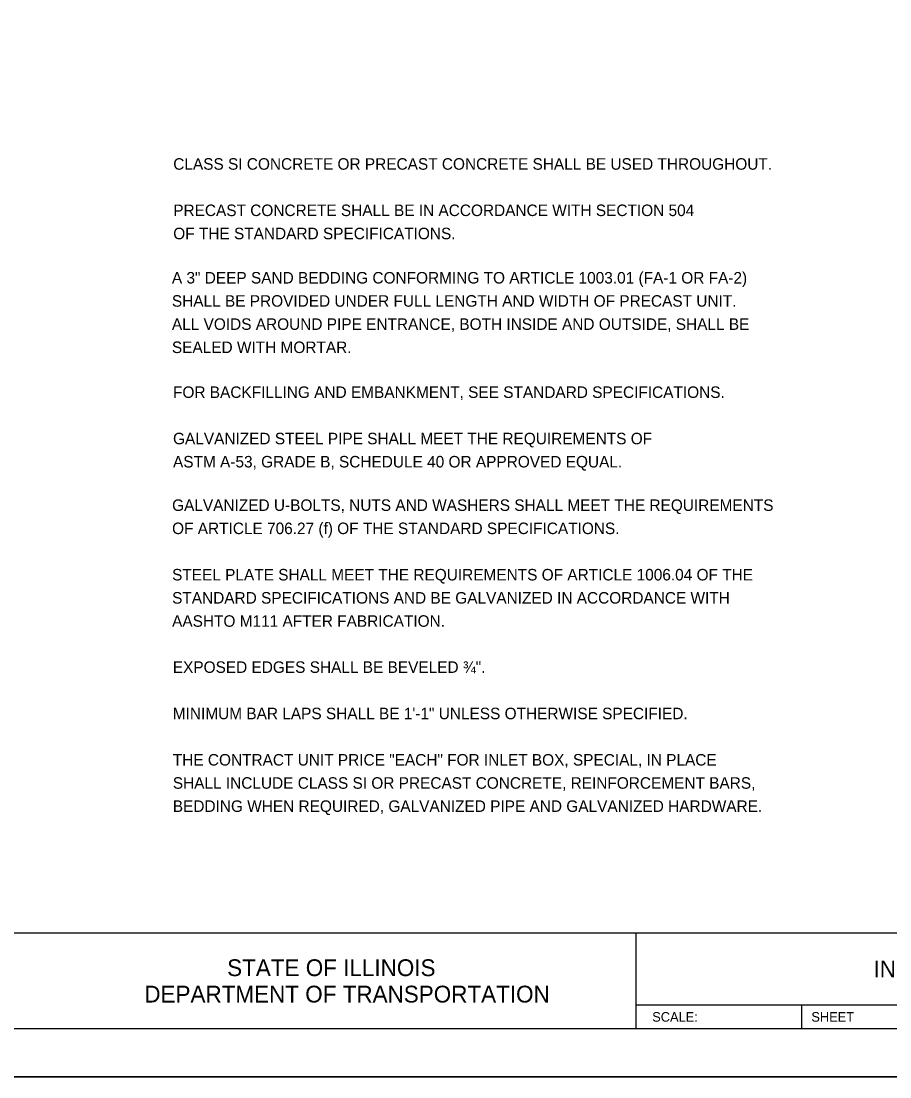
# Model space of a CAD drawing. Extents: x 2133490 to 2172050, y 2138301 to 2145980.
# Drawn here: x 2139308 to 2139761, y 2141438 to 2141988 of the extents above; entities that cross this region are included whole.
import ezdxf

# ---------------------------------------------------------------- set-up
doc = ezdxf.new("R2010")
doc.units = 0
for name, color, linetype in [('HS_Dimensions_and_Text', 7, 'Continuous'), ('ROW_Pr_Notes', 7, 'Continuous'), ('SH_General_Details', 7, 'Continuous'), ('SH_Printer_Plotting_Border', 7, 'Continuous')]:
    doc.layers.add(name, color=color, linetype=linetype)

msp = doc.modelspace()

# ---------------------------------------------------------------- linework, layer by layer
at = {"layer": 'SH_General_Details'}
for p, q in [((2138689.66, 2141512.58), (2140264.66, 2141512.58)), ((2139628.37, 2141512.58), (2139628.37, 2141462.58)), ((2139628.37, 2141475.08), (2140013.37, 2141475.08)), ((2139714.66, 2141475.08), (2139714.66, 2141462.58)), ((2140289.66, 2141437.58), (2138589.66, 2141437.58))]:
    msp.add_line(p, q, dxfattribs=at)
msp.add_lwpolyline([(2138689.66, 2142512.58), (2140264.66, 2142512.58), (2140264.66, 2141462.58), (2138689.66, 2141462.58)], close=True, dxfattribs=at)
at = {"layer": 'SH_Printer_Plotting_Border'}
msp.add_lwpolyline([(2138589.66, 2141437.58), (2140289.66, 2141437.58), (2140289.66, 2142537.58), (2138589.66, 2142537.58)], close=True, dxfattribs=at)

# ---------------------------------------------------------------- texts
at = {"layer": 'HS_Dimensions_and_Text'}
for s, p in [('A 3" DEEP SAND BEDDING CONFORMING TO ARTICLE 1003.01 (FA-1 OR FA-2)', (2139386.52, 2141850.88)), ('SHALL BE PROVIDED UNDER FULL LENGTH AND WIDTH OF PRECAST UNIT.', (2139386.52, 2141838.81)), ('ALL VOIDS AROUND PIPE ENTRANCE, BOTH INSIDE AND OUTSIDE, SHALL BE', (2139386.52, 2141826.74)), ('SEALED WITH MORTAR.', (2139386.52, 2141814.67)), ('EXPOSED EDGES SHALL BE BEVELED ¾".', (2139386.99, 2141648.05)), ('MINIMUM BAR LAPS SHALL BE 1\'-1" UNLESS OTHERWISE SPECIFIED.', (2139386.99, 2141623.9)), ('THE CONTRACT UNIT PRICE "EACH" FOR INLET BOX, SPECIAL, IN PLACE', (2139386.99, 2141599.76)), ('SHALL INCLUDE CLASS SI OR PRECAST CONCRETE, REINFORCEMENT BARS,', (2139386.99, 2141587.69)), ('BEDDING WHEN REQUIRED, GALVANIZED PIPE AND GALVANIZED HARDWARE.', (2139386.99, 2141575.62))]:
    msp.add_text(s, height=6, dxfattribs=at).set_placement(p)
at = {"layer": 'ROW_Pr_Notes'}
for s, p in [('CLASS SI CONCRETE OR PRECAST CONCRETE SHALL BE USED THROUGHOUT.', (2139387.22, 2141910.17)), ('PRECAST CONCRETE SHALL BE IN ACCORDANCE WITH SECTION 504', (2139387.22, 2141886.02)), ('OF THE STANDARD SPECIFICATIONS.', (2139387.22, 2141873.95)), ('FOR BACKFILLING AND EMBANKMENT, SEE STANDARD SPECIFICATIONS.', (2139387.1, 2141791.28)), ('GALVANIZED STEEL PIPE SHALL MEET THE REQUIREMENTS OF', (2139387.1, 2141767.13)), ('ASTM A-53, GRADE B, SCHEDULE 40 OR APPROVED EQUAL.', (2139387.1, 2141755.06)), ('GALVANIZED U-BOLTS, NUTS AND WASHERS SHALL MEET THE REQUIREMENTS', (2139386.62, 2141732.42)), ('OF ARTICLE 706.27 (f) OF THE STANDARD SPECIFICATIONS.', (2139386.62, 2141720.34)), ('STEEL PLATE SHALL MEET THE REQUIREMENTS OF ARTICLE 1006.04 OF THE', (2139386.62, 2141696.2)), ('STANDARD SPECIFICATIONS AND BE GALVANIZED IN ACCORDANCE WITH', (2139386.62, 2141684.13)), ('AASHTO M111 AFTER FABRICATION.', (2139386.62, 2141672.06))]:
    msp.add_text(s, height=6, dxfattribs=at).set_placement(p)
at = {"layer": 'SH_General_Details'}
for s, height, p in [('STATE OF ILLINOIS', 8.7501, (2139415.31, 2141490.08)), ('INLET BOX, SPECIAL', 8.75, (2139752.16, 2141489.46)), ('DEPARTMENT OF TRANSPORTATION', 8.7501, (2139372.15, 2141476.33)), ('SCALE:          ', 5, (2139636.83, 2141466.33)), ('SHEET', 5, (2139719.76, 2141466.33))]:
    msp.add_text(s, height=height, dxfattribs=at).set_placement(p)

doc.saveas('drawing.dxf')
